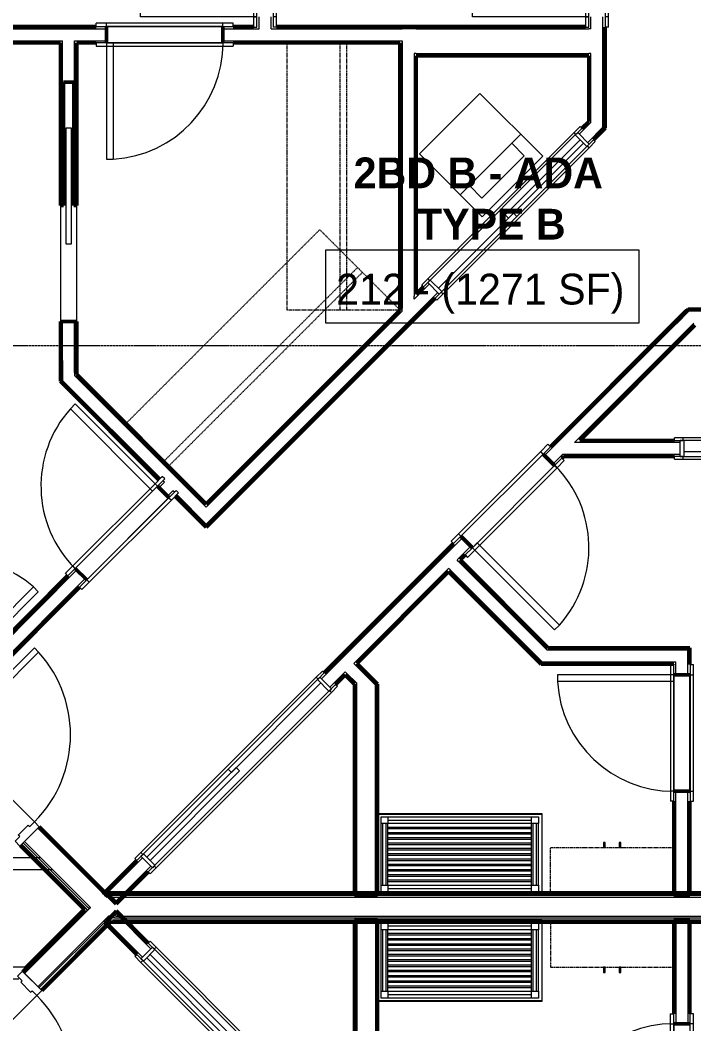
# Model space of a CAD drawing. Header units: inches. Extents: x -4218 to -1830, y 9767 to 12426.
# Drawn here: x -2463.4 to -2266.3, y 11648.9 to 11942.4 of the extents above; entities that cross this region are included whole.
import ezdxf

# ---------------------------------------------------------------- set-up
doc = ezdxf.new("R2010")
doc.units = ezdxf.units.IN
doc.header["$MEASUREMENT"] = 0
doc.linetypes.add('Dash', pattern=[0.25, 0.125, -0.125])
doc.linetypes.add('Grid Line 1_2_', pattern=[0.875, 0.5, -0.125, 0.125, -0.125])
for name, color, linetype, lineweight in [('0-1', 7, 'Continuous', 5), ('0-2', 10, 'Continuous', 9), ('A-AREA-IDEN', 2, 'Continuous', 9), ('A-DOOR-1', 10, 'Continuous', 9), ('A-DOOR-2', 50, 'Continuous', 20), ('A-DOOR-FRAM-1', 10, 'Continuous', 9), ('A-DOOR-FRAM-3', 50, 'Continuous', 20), ('A-FLOR-3', 192, 'Continuous', 9), ('A-WALL-1', 7, 'Continuous', 50), ('A-WALL-2', 250, 'Continuous', 13), ('A-WALL-3', 10, 'Continuous', 9), ('A-WALL-4', 252, 'Continuous', 9), ('A-WALL-5', 253, 'Continuous', 9), ('A-WALL-7', 113, 'Continuous', 9), ('I-WALL-1', 7, 'Continuous', 50), ('I-WALL-2', 10, 'Continuous', 9), ('I-WALL-3', 252, 'Continuous', 9), ('I-WALL-4', 253, 'Continuous', 9), ('P-SANR-FIXT-1', 10, 'Continuous', 9), ('Q-CASE-1', 252, 'Continuous', 9), ('Q-CASE-2', 10, 'Continuous', 9), ('Q-CASE-3', 253, 'Continuous', 9), ('Q-CASE-4', 252, 'Dash', 9), ('Q-CASE-7', 10, 'Dash', 9), ('Q-CASE-HDLN-1', 10, 'Dash', 9), ('Q-CASE-HDLN-2', 252, 'Dash', 9), ('Q-CASE-HDLN-3', 253, 'Dash', 9), ('S-BEAM', 12, 'Continuous', 9), ('S-GRID-1', 1, 'Grid Line 1_2_', 9)]:
    doc.layers.add(name, color=color, linetype=linetype, lineweight=lineweight)
doc.styles.add('Century Gothic', font='ufonts.com_century-gothic.ttf', dxfattribs={"height": 9})
doc.styles.add('Century Gothic_B', font='GOTHICB.TTF', dxfattribs={"height": 9})

# ---------------------------------------------------------------- blocks, each defined once
blk = doc.blocks.new('POCKET - FLUSH - 2-10 x 6-8-2882530-BACKGROUND - RCP - 2ND FLOOR')
at = {"layer": 'A-DOOR-2'}
for p, q in [((-39.67, -0.75), (-39.67, 0.75)), ((-39.67, 0.75), (-5.67, 0.75)), ((-5.67, 0.75), (-5.67, -0.75)), ((-5.67, -0.75), (-39.67, -0.75))]:
    blk.add_line(p, q, dxfattribs=at)
blk = doc.blocks.new('OD_CW_Closet - OD_CW_Closet-2069093-BACKGROUND - RCP - 2ND FLOOR')
at = {"layer": 'Q-CASE-HDLN-1'}
for p, q in [((0.74, 9.27), (80.94, 9.27)), ((80.94, 9.27), (80.94, -23.91)), ((0.74, -6.37), (80.94, -6.37)), ((0.74, -8.37), (80.94, -8.37))]:
    blk.add_line(p, q, dxfattribs=at)
at = {"layer": 'Q-CASE-HDLN-2'}
for p, q in [((0.74, -24), (0.74, 9.27)), ((80.85, -24), (0.74, -24)), ((80.94, -23.91), (80.94, -24))]:
    blk.add_line(p, q, dxfattribs=at)
at = {"layer": 'Q-CASE-HDLN-3'}
blk.add_line((80.94, -24), (80.85, -24), dxfattribs=at)
blk = doc.blocks.new('OD_CW_Closet - OD_CW_Closet-3116680-BACKGROUND - RCP - 2ND FLOOR')
at = {"layer": 'Q-CASE-HDLN-1'}
for p, q in [((0.74, -24), (0.74, 9)), ((0.74, 9), (78.86, 9)), ((0.74, -6.5), (78.86, -6.5)), ((0.74, -8.5), (78.86, -8.5))]:
    blk.add_line(p, q, dxfattribs=at)
at = {"layer": 'Q-CASE-HDLN-2'}
for p, q in [((78.86, 9), (78.86, -24)), ((78.86, -24), (0.74, -24))]:
    blk.add_line(p, q, dxfattribs=at)
blk = doc.blocks.new('Stacked Washer and Dryer - 26_x25_ - Private-1372850-BACKGROUND - RCP - 2ND FLOOR')
at = {"layer": 'P-SANR-FIXT-1'}
for p, q in [((26, 12.5), (0, 12.5)), ((0, -12.5), (0, 12.5)), ((16.90625, -12.5), (16.90625, 12.5)), ((26, 12.5), (26, -12.5)), ((22.09375, 8.75), (16.90625, 8.75)), ((22.09375, -8.75), (22.09375, 8.75)), ((16.90625, -8.75), (22.09375, -8.75)), ((0, -12.5), (26, -12.5))]:
    blk.add_line(p, q, dxfattribs=at)
blk = doc.blocks.new('SLIDING - FLUSH - 5-0 x 6-8-3203586-BACKGROUND - RCP - 2ND FLOOR')
at = {"layer": 'A-DOOR-1'}
for p, q in [((-32.75, 2.5), (-32.75, 3.25)), ((-30.25, 3.25), (-32.75, 3.25)), ((30.25, 3.25), (-30.25, 3.25)), ((-30.25, 3.25), (-30.25, 2.5)), ((30.25, 2.5), (30.25, 3.25)), ((30.25, 3.25), (32.75, 3.25)), ((32.75, 3.25), (32.75, 2.5)), ((-32.75, 2.5), (-30.25, 2.5)), ((30, 0.5), (-1, 0.5)), ((-1, 0.5), (-1, -0.88)), ((30, 0.5), (30, -0.88)), ((32.75, 2.5), (30.25, 2.5)), ((-32.75, -3), (-32.75, -2.25)), ((-30.25, -2.25), (-32.75, -2.25)), ((-30.25, -2.25), (-30.25, -3)), ((1, -0.88), (-30, -0.88)), ((-30, -0.88), (-30, -2.25)), ((-30, -2.25), (1, -2.25)), ((-1, -0.88), (30, -0.88)), ((1, -0.88), (1, -2.25)), ((30.25, -2.25), (32.75, -2.25)), ((30.25, -3), (30.25, -2.25)), ((32.75, -2.25), (32.75, -3)), ((-32.75, -3), (-30.25, -3)), ((-30.25, -3), (30.25, -3)), ((32.75, -3), (30.25, -3))]:
    blk.add_line(p, q, dxfattribs=at)
at = {"layer": 'A-DOOR-FRAM-1'}
for p, q in [((-31, -2.25), (-31, 2.5)), ((-30, 2.5), (-31, 2.5)), ((30, 2.5), (-30, 2.5)), ((-30, 2.5), (-30, -2.25)), ((30, -2.25), (30, 2.5)), ((30, 2.5), (31, 2.5)), ((31, 2.5), (31, -2.25)), ((-31, -2.25), (-30, -2.25)), ((1, -2.25), (30, -2.25)), ((31, -2.25), (30, -2.25))]:
    blk.add_line(p, q, dxfattribs=at)
blk = doc.blocks.new('SWING - SINGLE - FLUSH - 2-10 x 6-8 - PRIVACY-3199407-BACKGROUND - RCP - 2ND FLOOR')
at = {"layer": 'A-DOOR-1'}
blk.add_arc((17, 2.37), 34.07, 93.3657, 180, dxfattribs=at)
at = {"layer": 'A-DOOR-2'}
for p, q in [((15, 2.37), (15, 36.38)), ((17, 36.38), (15, 36.38)), ((17, 2.37), (17, 36.38)), ((17, 2.37), (15, 2.37))]:
    blk.add_line(p, q, dxfattribs=at)
at = {"layer": 'A-DOOR-FRAM-1'}
for p, q in [((-17, 3.37), (-20, 3.37)), ((-20, 2.37), (-20, 3.37)), ((17, 3.37), (-17, 3.37)), ((-17, 2.37), (-17, 3.37)), ((20, 3.37), (17, 3.37)), ((17, 2.37), (17, 3.37)), ((20, 2.37), (20, 3.37)), ((-20, 2.37), (-17, 2.37)), ((-17, 2.37), (17, 2.37)), ((17, 2.37), (20, 2.37)), ((-17, -2.38), (-20, -2.38)), ((-20, -2.38), (-20, -3.38)), ((17, -2.38), (-17, -2.38)), ((-17, -2.38), (-17, -3.38)), ((20, -2.38), (17, -2.38)), ((17, -2.38), (17, -3.38)), ((20, -2.38), (20, -3.38)), ((-20, -3.38), (-17, -3.38)), ((-17, -3.38), (17, -3.38)), ((17, -3.38), (20, -3.38))]:
    blk.add_line(p, q, dxfattribs=at)
blk = doc.blocks.new('SWING - SINGLE - FLUSH - 2-8 x 6-8 - PASSAGE-3199406-BACKGROUND - RCP - 2ND FLOOR')
at = {"layer": 'A-DOOR-1'}
blk.add_arc((16, 2.37), 32.07, 93.5759, 180, dxfattribs=at)
at = {"layer": 'A-DOOR-2'}
for p, q in [((14, 2.37), (14, 34.38)), ((16, 34.38), (14, 34.38)), ((16, 2.37), (16, 34.38)), ((16, 2.37), (14, 2.37))]:
    blk.add_line(p, q, dxfattribs=at)
at = {"layer": 'A-DOOR-FRAM-1'}
for p, q in [((-16, 3.37), (-19, 3.37)), ((-19, 2.37), (-19, 3.37)), ((16, 3.37), (-16, 3.37)), ((-16, 2.37), (-16, 3.37)), ((19, 3.37), (16, 3.37)), ((16, 2.37), (16, 3.37)), ((19, 2.37), (19, 3.37)), ((-19, 2.37), (-16, 2.37)), ((-16, 2.37), (16, 2.37)), ((16, 2.37), (19, 2.37)), ((-16, -2.38), (-19, -2.38)), ((-19, -2.38), (-19, -3.38)), ((16, -2.38), (-16, -2.38)), ((-16, -2.38), (-16, -3.38)), ((19, -2.38), (16, -2.38)), ((16, -2.38), (16, -3.38)), ((19, -2.38), (19, -3.38)), ((-19, -3.38), (-16, -3.38)), ((-16, -3.38), (16, -3.38)), ((16, -3.38), (19, -3.38))]:
    blk.add_line(p, q, dxfattribs=at)
blk = doc.blocks.new('SWING - SINGLE - FLUSH - 2-10 x 6-8 - PRIVACY-3199405-BACKGROUND - RCP - 2ND FLOOR')
at = {"layer": 'A-DOOR-1'}
blk.add_arc((17, -2.38), 34.07, 180, 266.6343, dxfattribs=at)
at = {"layer": 'A-DOOR-2'}
for p, q in [((15, -2.38), (15, -36.38)), ((17, -2.38), (15, -2.38)), ((17, -2.38), (17, -36.38)), ((17, -36.38), (15, -36.38))]:
    blk.add_line(p, q, dxfattribs=at)
at = {"layer": 'A-DOOR-FRAM-1'}
for p, q in [((-17, 3.37), (-20, 3.37)), ((-20, 3.37), (-20, 2.37)), ((-17, 3.37), (-17, 2.37)), ((17, 3.37), (-17, 3.37)), ((20, 3.37), (17, 3.37)), ((17, 3.37), (17, 2.37)), ((20, 3.37), (20, 2.37)), ((-20, 2.37), (-17, 2.37)), ((-17, 2.37), (17, 2.37)), ((17, 2.37), (20, 2.37)), ((-17, -2.38), (-20, -2.38)), ((-20, -3.38), (-20, -2.38)), ((-17, -3.38), (-17, -2.38)), ((17, -2.38), (-17, -2.38)), ((20, -2.38), (17, -2.38)), ((17, -3.38), (17, -2.38)), ((20, -3.38), (20, -2.38)), ((-20, -3.38), (-17, -3.38)), ((-17, -3.38), (17, -3.38)), ((17, -3.38), (20, -3.38))]:
    blk.add_line(p, q, dxfattribs=at)
blk = doc.blocks.new('SLIDING - FLUSH - 6-0 x 6-8-3203587-BACKGROUND - RCP - 2ND FLOOR')
at = {"layer": 'A-DOOR-1'}
for p, q in [((-38.75, 2.25), (-38.75, 3)), ((-36.25, 3), (-38.75, 3)), ((36.25, 3), (-36.25, 3)), ((-36.25, 3), (-36.25, 2.25)), ((36.25, 2.25), (36.25, 3)), ((36.25, 3), (38.75, 3)), ((38.75, 3), (38.75, 2.25)), ((-38.75, 2.25), (-36.25, 2.25)), ((1, 2.25), (-36, 2.25)), ((-36, 2.25), (-36, 0.88)), ((-36, 0.88), (1, 0.88)), ((36, 0.88), (-1, 0.88)), ((-1, 0.88), (-1, -0.5)), ((1, 2.25), (1, 0.88)), ((36, 0.88), (36, -0.5)), ((38.75, 2.25), (36.25, 2.25)), ((-38.75, -3.25), (-38.75, -2.5)), ((-36.25, -2.5), (-38.75, -2.5)), ((-36.25, -2.5), (-36.25, -3.25)), ((-1, -0.5), (36, -0.5)), ((36.25, -2.5), (38.75, -2.5)), ((36.25, -3.25), (36.25, -2.5)), ((38.75, -2.5), (38.75, -3.25)), ((-38.75, -3.25), (-36.25, -3.25)), ((-36.25, -3.25), (36.25, -3.25)), ((38.75, -3.25), (36.25, -3.25))]:
    blk.add_line(p, q, dxfattribs=at)
at = {"layer": 'A-DOOR-FRAM-1'}
for p, q in [((-36, 2.25), (-37, 2.25)), ((-37, -2.5), (-37, 2.25)), ((-36, 2.25), (-36, -2.5)), ((36, 2.25), (1, 2.25)), ((36, -2.5), (36, 2.25)), ((36, 2.25), (37, 2.25)), ((37, 2.25), (37, -2.5)), ((-37, -2.5), (-36, -2.5)), ((-36, -2.5), (36, -2.5)), ((37, -2.5), (36, -2.5))]:
    blk.add_line(p, q, dxfattribs=at)
blk = doc.blocks.new('Bath Vanity - Bath Vanity 48_-3150017-BACKGROUND - RCP - 2ND FLOOR')
at = {"layer": 'Q-CASE-1'}
for p, q in [((24.74, 24), (24.74, 0.75)), ((-23.26, 0), (-23.26, 0.75)), ((24.74, 0.13), (24.74, 0)), ((24.74, 0), (-23.26, 0))]:
    blk.add_line(p, q, dxfattribs=at)
at = {"layer": 'Q-CASE-2'}
for p, q in [((-23.26, 0.75), (-23.26, 24)), ((-23.26, 24), (24.74, 24)), ((-22.26, 21), (-22.26, 23)), ((-22.26, 23), (-20.26, 23)), ((-22.26, 21), (-22.26, 3)), ((-20.26, 21), (-22.26, 21)), ((-21.76, 21), (-21.76, 3)), ((-20.76, 21), (-20.76, 3)), ((-20.26, 23), (21.74, 23)), ((-20.26, 23), (-20.26, 21)), ((-20.26, 22), (21.74, 22)), ((21.74, 21), (-20.26, 21)), ((-20.26, 21), (-20.26, 3)), ((21.74, 21), (21.74, 23)), ((21.74, 23), (23.74, 23)), ((21.74, 21), (21.74, 3)), ((23.74, 21), (21.74, 21)), ((22.24, 21), (22.24, 3)), ((23.24, 21), (23.24, 3)), ((23.74, 23), (23.74, 21)), ((23.74, 21), (23.74, 3)), ((-20.26, 20), (21.74, 20)), ((21.74, 19.45), (-20.26, 19.45)), ((-20.26, 18.45), (21.74, 18.45)), ((21.74, 17.91), (-20.26, 17.91)), ((-20.26, 16.91), (21.74, 16.91)), ((21.74, 16.36), (-20.26, 16.36)), ((-20.26, 15.36), (21.74, 15.36)), ((21.74, 14.82), (-20.26, 14.82)), ((-20.26, 13.82), (21.74, 13.82)), ((21.74, 13.27), (-20.26, 13.27)), ((-20.26, 12.27), (21.74, 12.27)), ((21.74, 11.73), (-20.26, 11.73)), ((-20.26, 10.73), (21.74, 10.73)), ((21.74, 10.18), (-20.26, 10.18)), ((-20.26, 9.18), (21.74, 9.18)), ((21.74, 8.64), (-20.26, 8.64)), ((-20.26, 7.64), (21.74, 7.64)), ((21.74, 7.09), (-20.26, 7.09)), ((-20.26, 6.09), (21.74, 6.09)), ((-22.26, 1), (-22.26, 3)), ((-22.26, 3), (-20.26, 3)), ((21.74, 5.55), (-20.26, 5.55)), ((-20.26, 4.55), (21.74, 4.55)), ((21.74, 4), (-20.26, 4)), ((-20.26, 3), (21.74, 3)), ((-20.26, 3), (-20.26, 1)), ((21.74, 1), (21.74, 3)), ((21.74, 3), (23.74, 3)), ((23.74, 3), (23.74, 1)), ((-20.26, 1), (-22.26, 1)), ((-20.26, 2), (21.74, 2)), ((-20.26, 1), (21.74, 1)), ((23.74, 1), (21.74, 1))]:
    blk.add_line(p, q, dxfattribs=at)
at = {"layer": 'Q-CASE-3'}
blk.add_line((24.74, 0.75), (24.74, 0.13), dxfattribs=at)
blk = doc.blocks.new('SWING - SINGLE - FLUSH - 2-10 x 6-8 - PASSAGE-3199424-BACKGROUND - RCP - 2ND FLOOR')
at = {"layer": 'A-DOOR-1'}
blk.add_arc((17, 2.37), 34.07, 93.3657, 180, dxfattribs=at)
at = {"layer": 'A-DOOR-2'}
for p, q in [((15, 2.37), (15, 36.38)), ((17, 36.38), (15, 36.38)), ((17, 2.37), (17, 36.38)), ((17, 2.37), (15, 2.37))]:
    blk.add_line(p, q, dxfattribs=at)
at = {"layer": 'A-DOOR-FRAM-1'}
for p, q in [((-17, 3.37), (-20, 3.37)), ((-20, 2.37), (-20, 3.37)), ((17, 3.37), (-17, 3.37)), ((-17, 2.37), (-17, 3.37)), ((20, 3.37), (17, 3.37)), ((17, 2.37), (17, 3.37)), ((20, 2.37), (20, 3.37)), ((-20, 2.37), (-17, 2.37)), ((-17, 2.37), (17, 2.37)), ((17, 2.37), (20, 2.37)), ((-17, -2.38), (-20, -2.38)), ((-20, -2.38), (-20, -3.38)), ((17, -2.38), (-17, -2.38)), ((-17, -2.38), (-17, -3.38)), ((20, -2.38), (17, -2.38)), ((17, -2.38), (17, -3.38)), ((20, -2.38), (20, -3.38)), ((-20, -3.38), (-17, -3.38)), ((-17, -3.38), (17, -3.38)), ((17, -3.38), (20, -3.38))]:
    blk.add_line(p, q, dxfattribs=at)
blk = doc.blocks.new('SLIDING - FLUSH - 6-0 x 6-8-3203588-BACKGROUND - RCP - 2ND FLOOR')
at = {"layer": 'A-DOOR-1'}
for p, q in [((-38.75, 2.5), (-38.75, 3.25)), ((-36.25, 3.25), (-38.75, 3.25)), ((36.25, 3.25), (-36.25, 3.25)), ((-36.25, 3.25), (-36.25, 2.5)), ((36.25, 2.5), (36.25, 3.25)), ((36.25, 3.25), (38.75, 3.25)), ((38.75, 3.25), (38.75, 2.5)), ((-38.75, 2.5), (-36.25, 2.5)), ((36, 0.5), (-1, 0.5)), ((-1, 0.5), (-1, -0.875)), ((36, 0.5), (36, -0.875)), ((38.75, 2.5), (36.25, 2.5)), ((-38.75, -3), (-38.75, -2.25)), ((-36.25, -2.25), (-38.75, -2.25)), ((-36.25, -2.25), (-36.25, -3)), ((1, -0.875), (-36, -0.875)), ((-36, -0.875), (-36, -2.25)), ((-36, -2.25), (1, -2.25)), ((-1, -0.875), (36, -0.875)), ((1, -0.875), (1, -2.25)), ((36.25, -2.25), (38.75, -2.25)), ((36.25, -3), (36.25, -2.25)), ((38.75, -2.25), (38.75, -3)), ((-38.75, -3), (-36.25, -3)), ((-36.25, -3), (36.25, -3)), ((38.75, -3), (36.25, -3))]:
    blk.add_line(p, q, dxfattribs=at)
at = {"layer": 'A-DOOR-FRAM-1'}
for p, q in [((-37, -2.25), (-37, 2.5)), ((-36, 2.5), (-37, 2.5)), ((36, 2.5), (-36, 2.5)), ((-36, 2.5), (-36, -2.25)), ((36, -2.25), (36, 2.5)), ((36, 2.5), (37, 2.5)), ((37, 2.5), (37, -2.25)), ((-37, -2.25), (-36, -2.25)), ((1, -2.25), (36, -2.25)), ((37, -2.25), (36, -2.25))]:
    blk.add_line(p, q, dxfattribs=at)
blk = doc.blocks.new('Bath Vanity - Bath Vanity 48_-2551079-BACKGROUND - RCP - 2ND FLOOR')
at = {"layer": 'Q-CASE-1'}
for p, q in [((-23.26, -0.75), (-23.26, 0)), ((-23.26, 0), (24.74, 0)), ((24.74, 0), (24.74, -0.13)), ((24.74, -0.75), (24.74, -24))]:
    blk.add_line(p, q, dxfattribs=at)
at = {"layer": 'Q-CASE-2'}
for p, q in [((-23.26, -24), (-23.26, -0.75)), ((-22.26, -3), (-22.26, -1)), ((-22.26, -1), (-20.26, -1)), ((21.74, -1), (-20.26, -1)), ((-20.26, -1), (-20.26, -3)), ((21.74, -2), (-20.26, -2)), ((21.74, -3), (21.74, -1)), ((21.74, -1), (23.74, -1)), ((23.74, -1), (23.74, -3)), ((-22.26, -3), (-22.26, -21)), ((-20.26, -3), (-22.26, -3)), ((-21.76, -3), (-21.76, -21)), ((-20.76, -3), (-20.76, -21)), ((21.74, -3), (-20.26, -3)), ((-20.26, -3), (-20.26, -21)), ((-20.26, -4), (21.74, -4)), ((21.74, -4.55), (-20.26, -4.55)), ((-20.26, -5.55), (21.74, -5.55)), ((21.74, -3), (21.74, -21)), ((23.74, -3), (21.74, -3)), ((22.24, -3), (22.24, -21)), ((23.24, -3), (23.24, -21)), ((23.74, -3), (23.74, -21)), ((21.74, -6.09), (-20.26, -6.09)), ((-20.26, -7.09), (21.74, -7.09)), ((21.74, -7.64), (-20.26, -7.64)), ((-20.26, -8.64), (21.74, -8.64)), ((21.74, -9.18), (-20.26, -9.18)), ((-20.26, -10.18), (21.74, -10.18)), ((21.74, -10.73), (-20.26, -10.73)), ((-20.26, -11.73), (21.74, -11.73)), ((21.74, -12.27), (-20.26, -12.27)), ((-20.26, -13.27), (21.74, -13.27)), ((21.74, -13.82), (-20.26, -13.82)), ((-20.26, -14.82), (21.74, -14.82)), ((21.74, -15.36), (-20.26, -15.36)), ((-20.26, -16.36), (21.74, -16.36)), ((21.74, -16.91), (-20.26, -16.91)), ((-20.26, -17.91), (21.74, -17.91)), ((21.74, -18.45), (-20.26, -18.45)), ((-20.26, -19.45), (21.74, -19.45)), ((21.74, -20), (-20.26, -20)), ((-22.26, -23), (-22.26, -21)), ((-22.26, -21), (-20.26, -21)), ((-20.26, -23), (-22.26, -23)), ((-20.26, -21), (21.74, -21)), ((-20.26, -21), (-20.26, -23)), ((21.74, -22), (-20.26, -22)), ((21.74, -23), (-20.26, -23)), ((21.74, -23), (21.74, -21)), ((21.74, -21), (23.74, -21)), ((23.74, -23), (21.74, -23)), ((23.74, -21), (23.74, -23)), ((24.74, -24), (-23.26, -24))]:
    blk.add_line(p, q, dxfattribs=at)
at = {"layer": 'Q-CASE-3'}
blk.add_line((24.74, -0.13), (24.74, -0.75), dxfattribs=at)
blk = doc.blocks.new('300 Series Wall Hung Cabinet_326 - 36_-2909952-BACKGROUND - RCP - 2ND FLOOR')
at = {"layer": 'Q-CASE-2'}
for p, q in [((-2.01, -13.19), (-2.5, -13.19)), ((-2.5, -13.19), (-2.5, -14.69)), ((-2.01, -14.69), (-2.01, -13.19)), ((2.49, -13.19), (2, -13.19)), ((2, -13.19), (2, -14.69)), ((2.49, -14.69), (2.49, -13.19)), ((-2.5, -14.69), (-2.01, -14.69)), ((2, -14.69), (2.49, -14.69))]:
    blk.add_line(p, q, dxfattribs=at)
at = {"layer": 'Q-CASE-4'}
blk.add_line((18, -13.19), (18, -0.19), dxfattribs=at)
at = {"layer": 'Q-CASE-7'}
for p, q in [((18, -0.19), (-18, -0.19)), ((-18, -0.19), (-18, -13.19)), ((-18, -13.19), (18, -13.19))]:
    blk.add_line(p, q, dxfattribs=at)
blk = doc.blocks.new('300 Series Wall Hung Cabinet_326 - 36_-2909953-BACKGROUND - RCP - 2ND FLOOR')
at = {"layer": 'Q-CASE-2'}
for p, q in [((-2.01, 14.69), (-2.5, 14.69)), ((-2.5, 14.69), (-2.5, 13.19)), ((-2.01, 13.19), (-2.01, 14.69)), ((2.49, 14.69), (2, 14.69)), ((2, 14.69), (2, 13.19)), ((2.49, 13.19), (2.49, 14.69)), ((-2.5, 13.19), (-2.01, 13.19)), ((2, 13.19), (2.49, 13.19))]:
    blk.add_line(p, q, dxfattribs=at)
at = {"layer": 'Q-CASE-4'}
blk.add_line((18, 13.19), (18, 0.19), dxfattribs=at)
at = {"layer": 'Q-CASE-7'}
for p, q in [((-18, 0.19), (-18, 13.19)), ((-18, 13.19), (18, 13.19)), ((18, 0.19), (-18, 0.19))]:
    blk.add_line(p, q, dxfattribs=at)
blk = doc.blocks.new('CTR - 1st Phase - Unit Layouts_rvt-1-BACKGROUND - RCP - 2ND FLOOR')
at = {"layer": 'A-WALL-1'}
for p, q in [((-2508.87, 11940.52), (-2441.12, 11940.52)), ((-2438.12, 11940.52), (-2438.12, 11935.77)), ((-2404.12, 11935.77), (-2404.12, 11940.52)), ((-2401.12, 11940.52), (-2395.12, 11940.52)), ((-2388.37, 11940.52), (-2352.3, 11940.52)), ((-2352.3, 11940.52), (-2351.67, 11940.52)), ((-2351.67, 11940.52), (-2347.55, 11940.52)), ((-2292.32, 11940.33), (-2292.32, 11917.53)), ((-2451.57, 11935.77), (-2508.87, 11935.77)), ((-2451.57, 11888.26), (-2451.57, 11935.77)), ((-2446.82, 11935.77), (-2446.82, 11888.26)), ((-2441.12, 11935.77), (-2446.82, 11935.77)), ((-2352.3, 11935.77), (-2401.12, 11935.77)), ((-2352.3, 11857.56), (-2352.3, 11935.77)), ((-2347.55, 11932.02), (-2347.55, 11862.31)), ((-2297.07, 11912.78), (-2297.07, 11932.02)), ((-2447.7, 11924.26), (-2450.7, 11924.26)), ((-2450.7, 11924.26), (-2450.7, 11888.26)), ((-2447.7, 11888.26), (-2447.7, 11924.26)), ((-2292.32, 11917.53), (-2292.32, 11911.7)), ((-2299.08, 11910.78), (-2297.07, 11912.78)), ((-2292.32, 11910.82), (-2295.72, 11907.42)), ((-2292.32, 11911.7), (-2292.32, 11910.82)), ((-2450.7, 11888.26), (-2451.57, 11888.26)), ((-2446.82, 11888.26), (-2447.7, 11888.26)), ((-2347.55, 11862.31), (-2345.4, 11864.46)), ((-2342.04, 11861.1), (-2405.59, 11797.55)), ((-2408.95, 11800.91), (-2352.3, 11857.56)), ((-2272.8, 11853.2), (-2268.68, 11857.33)), ((-2268.68, 11857.33), (-2268.05, 11857.95)), ((-2268.05, 11857.95), (-2243.53, 11857.95)), ((-2451.57, 11843.54), (-2451.57, 11854.26)), ((-2451.57, 11854.26), (-2446.82, 11854.26)), ((-2446.82, 11854.26), (-2446.82, 11838.79)), ((-2308.32, 11817.69), (-2272.8, 11853.2)), ((-2266.08, 11853.2), (-2299.73, 11819.55)), ((-2451.57, 11837.7), (-2451.57, 11843.54)), ((-2451.57, 11836.82), (-2451.57, 11837.7)), ((-2422.77, 11808.02), (-2451.57, 11836.82)), ((-2446.82, 11838.79), (-2408.95, 11800.91)), ((-2299.73, 11819.55), (-2272.07, 11819.55)), ((-2307.08, 11812.21), (-2310.44, 11815.56)), ((-2304.48, 11814.8), (-2304.96, 11814.33)), ((-2272.07, 11814.8), (-2304.48, 11814.8)), ((-2419.86, 11802.8), (-2423.21, 11806.16)), ((-2408.95, 11794.19), (-2418, 11803.25)), ((-2405.59, 11797.55), (-2408.51, 11794.64)), ((-2408.51, 11794.64), (-2408.95, 11794.19)), ((-2374.47, 11751.54), (-2336.6, 11789.4)), ((-2334.48, 11791.52), (-2331.12, 11788.16)), ((-2333.25, 11786.04), (-2334.71, 11784.58)), ((-2334.71, 11784.58), (-2309.05, 11758.91)), ((-2447.26, 11782.12), (-2443.9, 11778.76)), ((-2338.07, 11781.22), (-2364.94, 11754.35)), ((-2311.02, 11754.16), (-2338.07, 11781.22)), ((-2477.99, 11751.38), (-2449.38, 11780)), ((-2446.02, 11776.64), (-2486.48, 11736.18)), ((-2309.05, 11758.91), (-2267.5, 11758.91)), ((-2267.5, 11758.91), (-2267.5, 11758.29)), ((-2267.5, 11758.29), (-2267.5, 11754.16)), ((-2364.94, 11754.35), (-2358.84, 11748.24)), ((-2310.13, 11754.16), (-2311.02, 11754.16)), ((-2304.3, 11754.16), (-2310.13, 11754.16)), ((-2272.25, 11754.16), (-2304.3, 11754.16)), ((-2272.25, 11754.04), (-2272.25, 11754.16)), ((-2267.5, 11754.16), (-2267.5, 11754.04)), ((-2368.3, 11750.99), (-2371.11, 11748.18)), ((-2365.59, 11748.28), (-2368.3, 11750.99)), ((-2365.59, 11686.61), (-2365.59, 11748.28)), ((-2358.84, 11748.24), (-2358.84, 11747.36)), ((-2267.5, 11751.04), (-2272.25, 11751.04)), ((-2358.84, 11747.36), (-2358.84, 11741.53)), ((-2358.84, 11741.53), (-2358.84, 11686.61)), ((-2272.25, 11717.04), (-2267.5, 11717.04)), ((-2272.25, 11686.61), (-2272.25, 11714.04)), ((-2267.5, 11714.04), (-2267.5, 11686.61)), ((-2438.64, 11687.37), (-2429.27, 11696.74)), ((-2425.91, 11693.38), (-2435.28, 11684.01)), ((-2438.19, 11686.93), (-2438.64, 11687.37)), ((-2435.72, 11684.45), (-2438.19, 11686.93)), ((-2358.84, 11686.61), (-2365.59, 11686.61)), ((-2271.62, 11686.61), (-2272.25, 11686.61)), ((-2268.12, 11686.61), (-2271.62, 11686.61)), ((-2267.5, 11686.61), (-2268.12, 11686.61)), ((-2435.28, 11684.01), (-2435.72, 11684.45)), ((-2438.19, 11679.05), (-2435.72, 11681.53)), ((-2435.72, 11681.53), (-2435.28, 11681.97)), ((-2435.28, 11681.97), (-2425.91, 11672.6)), ((-2438.64, 11678.61), (-2438.19, 11679.05)), ((-2429.27, 11669.24), (-2438.64, 11678.61)), ((-2365.59, 11617.7), (-2365.59, 11679.36)), ((-2365.59, 11679.36), (-2358.84, 11679.36)), ((-2358.84, 11679.36), (-2358.84, 11624.45)), ((-2272.25, 11651.94), (-2272.25, 11679.36)), ((-2272.25, 11679.36), (-2271.62, 11679.36)), ((-2271.62, 11679.36), (-2268.12, 11679.36)), ((-2268.12, 11679.36), (-2267.5, 11679.36)), ((-2267.5, 11679.36), (-2267.5, 11651.94)), ((-2267.5, 11648.94), (-2272.25, 11648.94))]:
    blk.add_line(p, q, dxfattribs=at)
at = {"layer": 'A-WALL-2'}
for p, q in [((-2393.5, 11940.52), (-2393.5, 11943.33)), ((-2390, 11940.52), (-2390, 11943.33)), ((-2296.45, 11939.9), (-2296.45, 11943.33)), ((-2292.95, 11916.91), (-2292.95, 11943.33)), ((-2508.87, 11939.9), (-2438.12, 11939.9)), ((-2404.12, 11939.9), (-2393.5, 11939.9)), ((-2393.5, 11939.9), (-2393.5, 11940.52)), ((-2390, 11939.9), (-2390, 11940.52)), ((-2390, 11939.9), (-2352.3, 11939.9)), ((-2352.3, 11939.9), (-2351.67, 11939.9)), ((-2348.17, 11939.9), (-2351.67, 11939.9)), ((-2347.55, 11939.9), (-2348.17, 11939.9)), ((-2347.55, 11939.9), (-2297.07, 11939.9)), ((-2296.45, 11939.9), (-2297.07, 11939.9)), ((-2508.87, 11936.4), (-2450.95, 11936.4)), ((-2450.95, 11935.77), (-2450.95, 11936.4)), ((-2447.45, 11935.77), (-2447.45, 11936.4)), ((-2447.45, 11936.4), (-2438.12, 11936.4)), ((-2404.12, 11936.4), (-2352.3, 11936.4)), ((-2352.3, 11936.4), (-2351.67, 11936.4)), ((-2351.67, 11936.4), (-2351.67, 11858.18)), ((-2450.95, 11888.26), (-2450.95, 11935.77)), ((-2447.45, 11888.26), (-2447.45, 11935.77)), ((-2348.17, 11932.65), (-2348.17, 11861.68)), ((-2347.55, 11932.65), (-2348.17, 11932.65)), ((-2347.55, 11932.65), (-2297.07, 11932.65)), ((-2296.45, 11932.65), (-2297.07, 11932.65)), ((-2296.45, 11913.41), (-2296.45, 11932.65)), ((-2292.95, 11916.03), (-2292.95, 11916.91)), ((-2292.95, 11911.08), (-2292.95, 11916.03)), ((-2296.45, 11912.53), (-2296.45, 11913.41)), ((-2299.88, 11909.1), (-2296.45, 11912.53)), ((-2297.4, 11906.62), (-2292.95, 11911.08)), ((-2406.03, 11797.99), (-2341.24, 11862.78)), ((-2348.17, 11860.8), (-2343.72, 11865.26)), ((-2348.17, 11860.8), (-2348.17, 11861.68)), ((-2408.51, 11800.47), (-2351.67, 11857.3)), ((-2351.67, 11857.3), (-2351.67, 11858.18)), ((-2267.79, 11857.33), (-2271.29, 11853.83)), ((-2242.9, 11857.33), (-2267.79, 11857.33)), ((-2450.95, 11842.91), (-2450.95, 11854.26)), ((-2447.45, 11839.41), (-2447.45, 11854.26)), ((-2310, 11815.12), (-2271.92, 11853.2)), ((-2301.24, 11818.93), (-2266.97, 11853.2)), ((-2271.29, 11853.83), (-2271.92, 11853.2)), ((-2266.34, 11853.83), (-2266.97, 11853.2)), ((-2450.95, 11842.91), (-2450.95, 11842.03)), ((-2450.95, 11842.03), (-2450.95, 11837.08)), ((-2447.45, 11839.41), (-2447.45, 11838.53)), ((-2422.33, 11808.46), (-2450.95, 11837.08)), ((-2408.95, 11800.03), (-2447.45, 11838.53)), ((-2300.36, 11818.93), (-2301.24, 11818.93)), ((-2270.32, 11818.93), (-2300.36, 11818.93)), ((-2307.52, 11812.65), (-2304.74, 11815.43)), ((-2303.86, 11815.43), (-2304.74, 11815.43)), ((-2270.32, 11815.43), (-2303.86, 11815.43)), ((-2421.18, 11807.31), (-2421.62, 11807.75)), ((-2421.18, 11807.31), (-2421.62, 11806.87)), ((-2421.62, 11806.87), (-2422.77, 11805.72)), ((-2419.15, 11804.39), (-2420.3, 11803.25)), ((-2418.71, 11804.84), (-2419.15, 11804.39)), ((-2418.26, 11804.39), (-2418.71, 11804.84)), ((-2408.95, 11795.08), (-2417.56, 11803.69)), ((-2408.95, 11800.03), (-2408.51, 11800.47)), ((-2408.95, 11795.08), (-2406.47, 11797.55)), ((-2406.47, 11797.55), (-2406.03, 11797.99)), ((-2375.26, 11749.86), (-2334.04, 11791.08)), ((-2335.6, 11784.58), (-2331.57, 11788.61)), ((-2335.15, 11784.13), (-2335.6, 11784.58)), ((-2335.15, 11784.13), (-2309.31, 11758.29)), ((-2446.81, 11781.68), (-2478.7, 11749.79)), ((-2365.83, 11754.35), (-2338.07, 11782.1)), ((-2337.63, 11781.66), (-2338.07, 11782.1)), ((-2337.63, 11781.66), (-2310.76, 11754.79)), ((-2444.34, 11779.2), (-2486.48, 11737.06)), ((-2309.31, 11758.29), (-2308.42, 11758.29)), ((-2308.42, 11758.29), (-2268.12, 11758.29)), ((-2268.12, 11754.79), (-2268.12, 11758.29)), ((-2365.38, 11753.9), (-2365.83, 11754.35)), ((-2310.76, 11754.79), (-2305.81, 11754.79)), ((-2305.81, 11754.79), (-2304.92, 11754.79)), ((-2304.92, 11754.79), (-2271.62, 11754.79)), ((-2271.62, 11754.16), (-2271.62, 11754.79)), ((-2271.62, 11751.04), (-2271.62, 11754.16)), ((-2268.12, 11754.16), (-2268.12, 11754.79)), ((-2268.12, 11751.04), (-2268.12, 11754.16)), ((-2372.79, 11747.39), (-2368.3, 11751.87)), ((-2367.86, 11751.43), (-2368.3, 11751.87)), ((-2364.96, 11748.54), (-2367.86, 11751.43)), ((-2359.46, 11747.99), (-2365.38, 11753.9)), ((-2364.96, 11747.65), (-2364.96, 11748.54)), ((-2364.96, 11686.61), (-2364.96, 11747.65)), ((-2359.46, 11743.04), (-2359.46, 11747.99)), ((-2359.46, 11742.15), (-2359.46, 11743.04)), ((-2359.46, 11686.61), (-2359.46, 11742.15)), ((-2271.62, 11687.24), (-2271.62, 11717.04)), ((-2268.12, 11687.24), (-2268.12, 11717.04)), ((-2437.75, 11687.37), (-2427.59, 11697.53)), ((-2435.28, 11684.9), (-2425.11, 11695.06)), ((-2435.28, 11684.9), (-2437.75, 11687.37)), ((-2268.12, 11687.24), (-2271.62, 11687.24)), ((-2437.75, 11678.61), (-2435.28, 11681.08)), ((-2435.28, 11681.08), (-2425.11, 11670.92)), ((-2437.75, 11678.61), (-2427.59, 11668.44)), ((-2364.96, 11679.36), (-2364.96, 11618.33)), ((-2359.46, 11679.36), (-2359.46, 11623.83)), ((-2271.62, 11678.74), (-2268.12, 11678.74)), ((-2271.62, 11678.74), (-2271.62, 11648.94)), ((-2268.12, 11678.74), (-2268.12, 11648.94))]:
    blk.add_line(p, q, dxfattribs=at)
at = {"layer": 'A-WALL-3'}
for p, q in [((-2404.12, 11940.52), (-2438.12, 11940.52)), ((-2438.12, 11935.77), (-2404.12, 11935.77)), ((-2451.57, 11888.26), (-2451.57, 11854.26)), ((-2446.82, 11854.26), (-2446.82, 11888.26)), ((-2310.44, 11815.56), (-2334.48, 11791.52)), ((-2331.12, 11788.16), (-2307.08, 11812.21)), ((-2423.21, 11806.16), (-2447.26, 11782.12)), ((-2443.9, 11778.76), (-2419.86, 11802.8)), ((-2272.25, 11751.04), (-2272.25, 11717.04)), ((-2267.5, 11717.04), (-2267.5, 11751.04)), ((-2272.25, 11648.94), (-2272.25, 11614.94))]:
    blk.add_line(p, q, dxfattribs=at)
at = {"layer": 'A-WALL-4'}
for p, q in [((-2438.12, 11935.77), (-2438.12, 11940.52)), ((-2404.12, 11940.52), (-2404.12, 11935.77)), ((-2450.7, 11924.26), (-2447.7, 11924.26)), ((-2450.7, 11888.26), (-2450.7, 11924.26)), ((-2447.7, 11924.26), (-2447.7, 11888.26)), ((-2451.57, 11888.26), (-2450.7, 11888.26)), ((-2447.7, 11888.26), (-2446.82, 11888.26)), ((-2446.82, 11854.26), (-2451.57, 11854.26)), ((-2310.44, 11815.56), (-2307.08, 11812.21)), ((-2419.86, 11802.8), (-2423.21, 11806.16)), ((-2334.48, 11791.52), (-2331.12, 11788.16)), ((-2443.9, 11778.76), (-2447.26, 11782.12)), ((-2272.25, 11751.04), (-2267.5, 11751.04)), ((-2267.5, 11717.04), (-2272.25, 11717.04)), ((-2272.25, 11648.94), (-2267.5, 11648.94))]:
    blk.add_line(p, q, dxfattribs=at)
at = {"layer": 'A-WALL-5'}
for p, q in [((-2296.96, 11906.18), (-2300.32, 11909.54)), ((-2340.8, 11862.34), (-2344.16, 11865.7)), ((-2270.32, 11814.8), (-2270.32, 11819.55)), ((-2375.7, 11750.3), (-2372.34, 11746.94)), ((-2428.03, 11697.98), (-2424.67, 11694.62)), ((-2424.67, 11671.36), (-2428.03, 11668))]:
    blk.add_line(p, q, dxfattribs=at)
at = {"layer": 'A-WALL-7'}
for p, q in [((-2358.84, 11687.49), (-2358.84, 11710.24)), ((-2358.84, 11710.24), (-2310.84, 11710.24)), ((-2310.84, 11710.24), (-2310.84, 11687.49)), ((-2357.84, 11687.49), (-2358.84, 11687.49)), ((-2310.84, 11687.49), (-2311.84, 11687.49)), ((-2358.84, 11678.49), (-2357.84, 11678.49)), ((-2358.84, 11655.74), (-2358.84, 11678.49)), ((-2311.84, 11678.49), (-2310.84, 11678.49)), ((-2310.84, 11678.49), (-2310.84, 11655.74)), ((-2310.84, 11655.74), (-2358.84, 11655.74))]:
    blk.add_line(p, q, dxfattribs=at)
at = {"layer": 'I-WALL-1'}
for p, q in [((-2347.55, 11940.52), (-2298.07, 11940.52)), ((-2297.07, 11932.02), (-2347.55, 11932.02))]:
    blk.add_line(p, q, dxfattribs=at)
at = {"layer": '0-2'}
for name, p, rotation in [('SWING - SINGLE - FLUSH - 2-10 x 6-8 - PRIVACY-3199405-BACKGROUND - RCP - 2ND FLOOR', (-2391.75, 11960.33), 269.9999999999463), ('SWING - SINGLE - FLUSH - 2-10 x 6-8 - PRIVACY-3199405-BACKGROUND - RCP - 2ND FLOOR', (-2294.7, 11960.33), 270.0000000000201), ('SWING - SINGLE - FLUSH - 2-10 x 6-8 - PASSAGE-3199424-BACKGROUND - RCP - 2ND FLOOR', (-2421.12, 11938.15), 180), ('OD_CW_Closet - OD_CW_Closet-3116680-BACKGROUND - RCP - 2ND FLOOR', (-2376.3, 11856.91), 89.99999999999874), ('Stacked Washer and Dryer - 26_x25_ - Private-1372850-BACKGROUND - RCP - 2ND FLOOR', (-2337.77, 11912.16), 315.0000000001177), ('POCKET - FLUSH - 2-10 x 6-8-2882530-BACKGROUND - RCP - 2ND FLOOR', (-2449.2, 11871.26), 269.9999999999882), ('SLIDING - FLUSH - 5-0 x 6-8-3203586-BACKGROUND - RCP - 2ND FLOOR', (-2320.47, 11885.85), 45.00000000009029), ('OD_CW_Closet - OD_CW_Closet-2069093-BACKGROUND - RCP - 2ND FLOOR', (-2426.44, 11817.36), 44.99999999999596), ('SWING - SINGLE - FLUSH - 2-10 x 6-8 - PRIVACY-3199407-BACKGROUND - RCP - 2ND FLOOR', (-2433.56, 11792.46), 44.99999999999945), ('SWING - SINGLE - FLUSH - 2-10 x 6-8 - PRIVACY-3199407-BACKGROUND - RCP - 2ND FLOOR', (-2320.78, 11801.86), 225.0000000000975), ('SWING - SINGLE - FLUSH - 2-8 x 6-8 - PASSAGE-3199406-BACKGROUND - RCP - 2ND FLOOR', (-2493.68, 11762.29), 315.0000000000329), ('SLIDING - FLUSH - 6-0 x 6-8-3203588-BACKGROUND - RCP - 2ND FLOOR', (-2400.28, 11722.55), 225.0000000000975), ('SWING - SINGLE - FLUSH - 2-10 x 6-8 - PRIVACY-3199407-BACKGROUND - RCP - 2ND FLOOR', (-2269.87, 11734.04), 90.00000000008043), ('Bath Vanity - Bath Vanity 48_-2551079-BACKGROUND - RCP - 2ND FLOOR', (-2334.1, 11686.49), 180), ('Bath Vanity - Bath Vanity 48_-3150017-BACKGROUND - RCP - 2ND FLOOR', (-2334.1, 11679.49), 180), ('SLIDING - FLUSH - 6-0 x 6-8-3203587-BACKGROUND - RCP - 2ND FLOOR', (-2400.28, 11643.43), 134.9999999998699), ('SWING - SINGLE - FLUSH - 2-10 x 6-8 - PRIVACY-3199405-BACKGROUND - RCP - 2ND FLOOR', (-2269.87, 11631.94), 269.9999999998544)]:
    blk.add_blockref(name, p, dxfattribs=dict(at, rotation=rotation))
for name, p in [('SLIDING - FLUSH - 6-0 x 6-8-3203588-BACKGROUND - RCP - 2ND FLOOR', (-2233.32, 11817.05)), ('300 Series Wall Hung Cabinet_326 - 36_-2909953-BACKGROUND - RCP - 2ND FLOOR', (-2290.25, 11687.3)), ('300 Series Wall Hung Cabinet_326 - 36_-2909952-BACKGROUND - RCP - 2ND FLOOR', (-2290.25, 11678.68))]:
    blk.add_blockref(name, p, dxfattribs=at)
blk = doc.blocks.new('HOLLOW METAL - UNIT DOOR-2191978-BACKGROUND - RCP - 2ND FLOOR')
at = {"layer": 'A-DOOR-1'}
blk.add_arc((18, 4.125), 36, 90, 180, dxfattribs=at)
at = {"layer": 'A-DOOR-2'}
for p, q in [((18, 40.125), (16.25, 40.125)), ((16.25, 40.125), (16.25, 4.125)), ((18, 4.125), (18, 40.125)), ((16.25, 4.125), (18, 4.125))]:
    blk.add_line(p, q, dxfattribs=at)
at = {"layer": 'A-DOOR-FRAM-3'}
for p, q in [((-18, 4.125), (-20, 4.125)), ((-20, 4.125), (-20, -3.875)), ((-18, 2.1875), (-18, 4.125)), ((18, 4.125), (18, 2.1875)), ((20, 4.125), (18, 4.125)), ((20, -3.875), (20, 4.125)), ((-17.375, 2.1875), (-18, 2.1875)), ((-17.375, -1.9375), (-17.375, 2.1875)), ((18, 2.1875), (17.375, 2.1875)), ((17.375, 2.1875), (17.375, -1.9375)), ((-18, -3.875), (-18, -1.9375)), ((-18, -1.9375), (-17.375, -1.9375)), ((17.375, -1.9375), (18, -1.9375)), ((18, -1.9375), (18, -3.875)), ((-20, -3.875), (-18, -3.875)), ((18, -3.875), (20, -3.875))]:
    blk.add_line(p, q, dxfattribs=at)
blk = doc.blocks.new('HOLLOW METAL - UNIT DOOR-2191977-BACKGROUND - RCP - 2ND FLOOR')
at = {"layer": 'A-DOOR-1'}
blk.add_arc((18, -4.125), 36, 180, 270, dxfattribs=at)
at = {"layer": 'A-DOOR-2'}
for p, q in [((16.25, -4.125), (18, -4.125)), ((16.25, -40.125), (16.25, -4.125)), ((18, -4.125), (18, -40.125)), ((18, -40.125), (16.25, -40.125))]:
    blk.add_line(p, q, dxfattribs=at)
at = {"layer": 'A-DOOR-FRAM-3'}
for p, q in [((-20, 3.875), (-18, 3.875)), ((-20, -4.125), (-20, 3.875)), ((-18, 3.875), (-18, 1.9375)), ((18, 3.875), (20, 3.875)), ((18, 1.9375), (18, 3.875)), ((20, 3.875), (20, -4.125)), ((-18, 1.9375), (-17.375, 1.9375)), ((-17.375, 1.9375), (-17.375, -2.1875)), ((17.375, 1.9375), (18, 1.9375)), ((17.375, -2.1875), (17.375, 1.9375)), ((-18, -2.1875), (-18, -4.125)), ((-17.375, -2.1875), (-18, -2.1875)), ((18, -2.1875), (17.375, -2.1875)), ((18, -4.125), (18, -2.1875)), ((-18, -4.125), (-20, -4.125)), ((20, -4.125), (18, -4.125))]:
    blk.add_line(p, q, dxfattribs=at)
blk = doc.blocks.new('CTR - 1st Phase - Common Walls_rvt-1-BACKGROUND - RCP - 2ND FLOOR')
at = {"layer": 'A-WALL-2'}
for p, q in [((-2439.39, 11687.32), (-2458.22, 11706.15)), ((-2444.08, 11682.64), (-2462.9, 11701.46)), ((-2443.64, 11683.08), (-2462.46, 11701.9)), ((-2443.28, 11683.43), (-2462.11, 11702.26)), ((-2438.95, 11686.88), (-2439.39, 11687.32)), ((-2438.69, 11686.61), (-2438.95, 11686.88)), ((-2438.69, 11686.61), (-2438.06, 11685.99)), ((-2437.8, 11686.61), (-2438.69, 11686.61)), ((-2437.8, 11686.61), (-2076.17, 11686.61)), ((-2437.18, 11685.99), (-2438.06, 11685.99)), ((-2437.18, 11685.99), (-2076.17, 11685.99)), ((-2462.11, 11663.72), (-2443.64, 11682.19)), ((-2443.64, 11682.19), (-2444.08, 11682.64)), ((-2443.19, 11682.64), (-2443.64, 11683.08)), ((-2443.64, 11682.19), (-2443.19, 11682.64)), ((-2443.64, 11682.19), (-2443.19, 11682.64)), ((-2442.84, 11682.99), (-2443.28, 11683.43)), ((-2443.19, 11682.64), (-2442.84, 11682.99)), ((-2443.19, 11682.64), (-2442.84, 11682.99)), ((-2458.22, 11659.83), (-2437.56, 11680.49)), ((-2457.87, 11659.48), (-2437.36, 11679.99)), ((-2457.42, 11659.04), (-2437.1, 11679.36)), ((-2436.86, 11680.49), (-2437.56, 11680.49)), ((-2436.47, 11679.99), (-2437.36, 11679.99)), ((-2435.26, 11680.49), (-2436.86, 11680.49)), ((-2435.76, 11679.99), (-2436.47, 11679.99)), ((-2436.39, 11679.36), (-2076.17, 11679.36)), ((-2435.76, 11679.99), (-2076.17, 11679.99)), ((-2435.26, 11680.49), (-2076.17, 11680.49))]:
    blk.add_line(p, q, dxfattribs=at)
at = {"layer": 'I-WALL-1'}
for p, q in [((-2457.78, 11706.59), (-2438.95, 11687.76)), ((-2444.43, 11682.28), (-2463.26, 11701.11)), ((-2438.95, 11687.76), (-2438.43, 11687.24)), ((-2438.43, 11687.24), (-2076.17, 11687.24)), ((-2462.55, 11664.16), (-2444.43, 11682.28)), ((-2437.01, 11678.74), (-2457.07, 11658.68)), ((-2076.17, 11678.74), (-2437.01, 11678.74))]:
    blk.add_line(p, q, dxfattribs=at)
at = {"layer": 'I-WALL-2'}
for p, q in [((-2459.19, 11708), (-2483.41, 11732.22)), ((-2482.7, 11633.05), (-2458.49, 11657.27))]:
    blk.add_line(p, q, dxfattribs=at)
at = {"layer": 'I-WALL-3'}
for p, q in [((-2444.43, 11682.28), (-2463.26, 11701.11)), ((-2462.55, 11664.16), (-2444.43, 11682.28))]:
    blk.add_line(p, q, dxfattribs=at)
at = {"layer": 'I-WALL-4'}
for p, q in [((-2457.78, 11706.59), (-2463.26, 11701.11)), ((-2462.55, 11664.16), (-2457.07, 11658.68))]:
    blk.add_line(p, q, dxfattribs=at)
at = {"layer": '0-2'}
for name, p, rotation in [('HOLLOW METAL - UNIT DOOR-2191977-BACKGROUND - RCP - 2ND FLOOR', (-2474.84, 11717.81), 134.9999999999988), ('HOLLOW METAL - UNIT DOOR-2191978-BACKGROUND - RCP - 2ND FLOOR', (-2474.13, 11647.46), 225.0000000000052)]:
    blk.add_blockref(name, p, dxfattribs=dict(at, rotation=rotation))
blk = doc.blocks.new('Dimension Lumber - LVL - 3_5X5_5-2692540-BACKGROUND - RCP - 2ND FLOOR')
at = {"layer": 'S-BEAM'}
for p, q in [((-90.7, 1.75), (-88.4, 1.75)), ((-88.4, 1.75), (91.58, 1.75)), ((-87.2, -1.75), (-84.9, -1.75)), ((-84.9, -1.75), (91.58, -1.75))]:
    blk.add_line(p, q, dxfattribs=at)
blk = doc.blocks.new('Dimension Lumber - LVL - 3_5X5_5-2692541-BACKGROUND - RCP - 2ND FLOOR')
at = {"layer": 'S-BEAM'}
for p, q in [((-84.46, 1.75), (-83.58, 1.75)), ((-83.58, 1.75), (87.92, 1.75)), ((-87.92, -1.75), (-87.08, -1.75)), ((-87.08, -1.75), (87.92, -1.75))]:
    blk.add_line(p, q, dxfattribs=at)

msp = doc.modelspace()

# ---------------------------------------------------------------- linework, layer by layer
at = {"layer": 'A-AREA-IDEN', "flags": 128}
msp.add_lwpolyline([(-2373.96, 11875.27), (-2282.47, 11875.27), (-2282.47, 11853.78), (-2373.96, 11853.78)], close=True, dxfattribs=at)
at = {"layer": 'A-FLOR-3'}
for p, q in [((-2462.99, 11701.37), (-2459.16, 11697.54)), ((-2442.84, 11682.99), (-2462.11, 11702.26)), ((-2455.66, 11694.04), (-2444.61, 11682.99)), ((-2462.11, 11663.72), (-2442.84, 11682.99)), ((-2444.61, 11682.99), (-2462.06, 11665.54))]:
    msp.add_line(p, q, dxfattribs=at)
at = {"layer": 'S-GRID-1'}
msp.add_line((-1830.2, 11847.19), (-4168.71, 11847.19), dxfattribs=at)

# ---------------------------------------------------------------- block references
at = {"layer": '0-1'}
for name in ['CTR - 1st Phase - Unit Layouts_rvt-1-BACKGROUND - RCP - 2ND FLOOR', 'CTR - 1st Phase - Common Walls_rvt-1-BACKGROUND - RCP - 2ND FLOOR']:
    msp.add_blockref(name, (0, 0), dxfattribs=at)
at = {"layer": 'S-BEAM', "rotation": 180}
for name, p in [('Dimension Lumber - LVL - 3_5X5_5-2692540-BACKGROUND - RCP - 2ND FLOOR', (-2544.59, 11695.79)), ('Dimension Lumber - LVL - 3_5X5_5-2692541-BACKGROUND - RCP - 2ND FLOOR', (-2548.25, 11663.79))]:
    msp.add_blockref(name, p, dxfattribs=at)

# ---------------------------------------------------------------- texts
at = {"layer": 'A-AREA-IDEN', "char_height": 9, "attachment_point": 1}
for s, insert, width, style in [('2BD B - ADA', (-2365.84, 11902.25), 90.9, 'Century Gothic_B'), ('TYPE B', (-2347.34, 11887.25), 46.359, 'Century Gothic_B'), ('212 - (1271 SF)', (-2370.96, 11868.27), 103.323, 'Century Gothic')]:
    msp.add_mtext(s, dxfattribs=dict(at, insert=insert, width=width, style=style))

doc.saveas('drawing.dxf')
